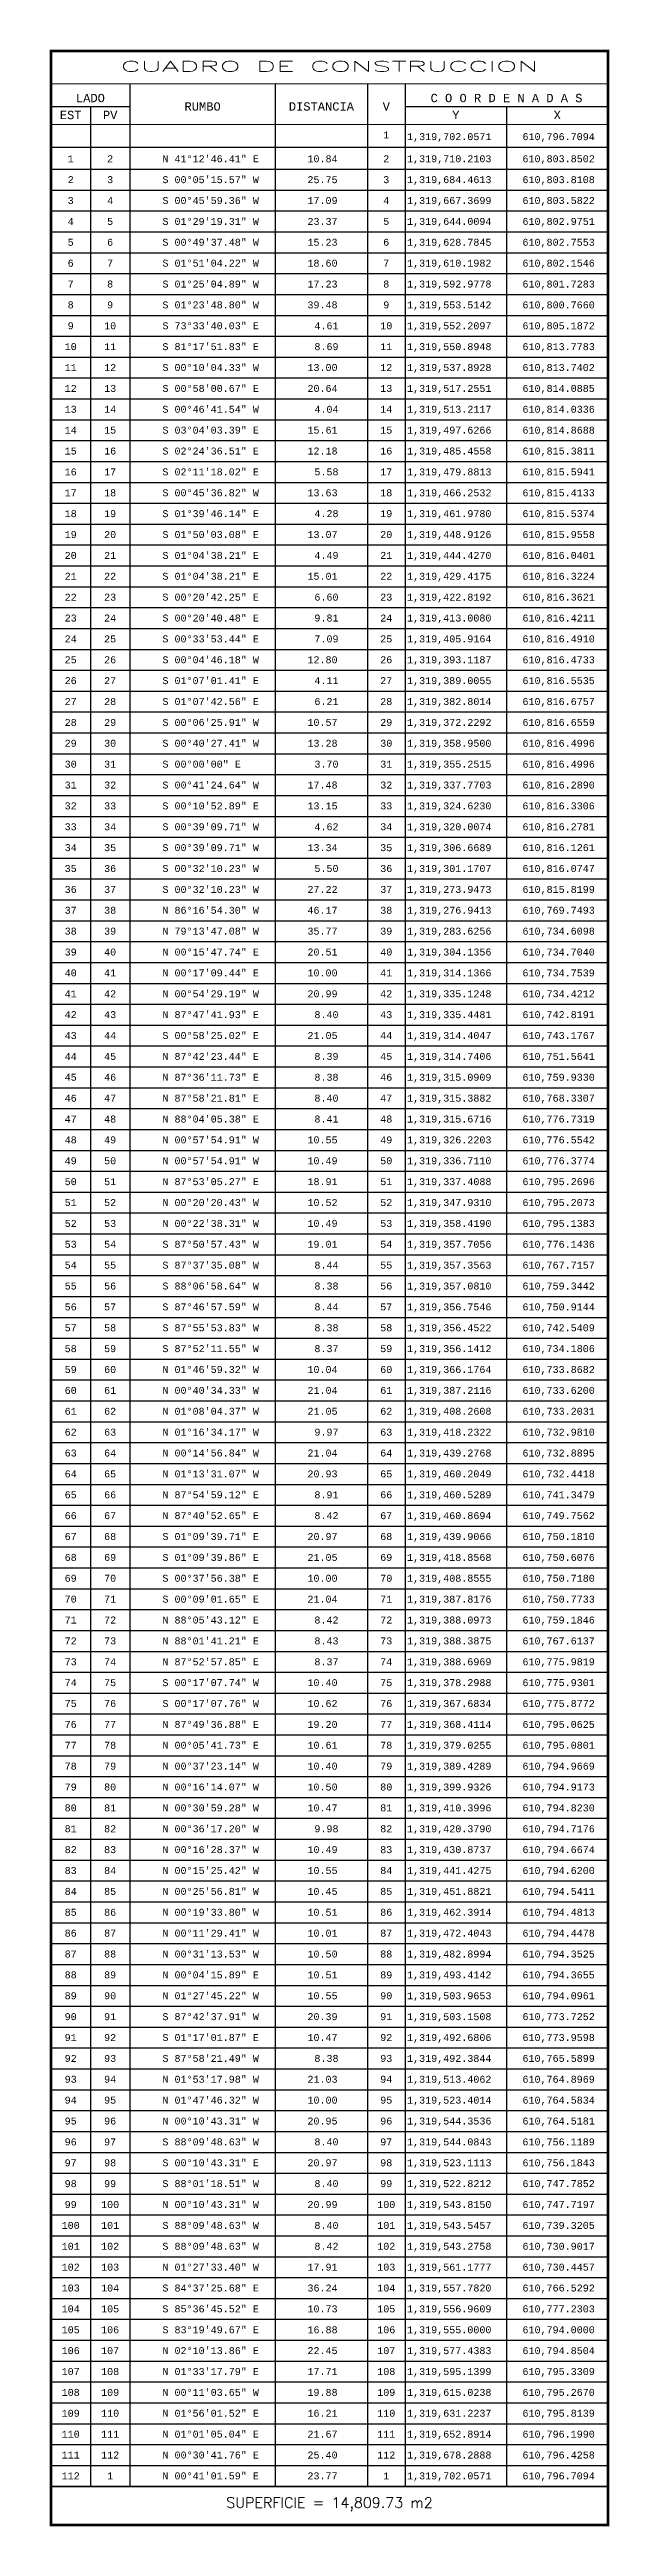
# Model space of a CAD drawing. Header units: millimetres. Extents: x 603916 to 1211550, y 1309898 to 2622648.
# Drawn here: x 605991.1 to 606025.5, y 1310572.8 to 1310725 of the extents above; entities that cross this region are included whole.
import ezdxf
from ezdxf.enums import TextEntityAlignment as Align

# ---------------------------------------------------------------- set-up
doc = ezdxf.new("R2010")
doc.units = ezdxf.units.MM
for name, color, linetype in [('CVL_CUADCON', 1, 'Continuous'), ('CVL_CUADCON_LIN', 8, 'Continuous'), ('CVL_CUADCON_TIT', 1, 'Continuous'), ('CVL_CUADCON_TX', 2, 'Continuous')]:
    doc.layers.add(name, color=color, linetype=linetype)
doc.styles.add('HUECA1', font='HUECA1.shx')
doc.styles.add('MONOTXT4', font='MONOTXT4.shx')

msp = doc.modelspace()

# ---------------------------------------------------------------- linework, layer by layer
at = {"layer": 'CVL_CUADCON', "color": 1, "linetype": 'Continuous', "const_width": 0.171, "flags": 128}
msp.add_lwpolyline([(605991.17, 1310724.94), (606025.377, 1310724.94), (606025.377, 1310572.852), (605991.17, 1310572.852)], close=True, dxfattribs=at)
at = {"layer": 'CVL_CUADCON', "color": 1, "linetype": 'Continuous', "const_width": 0.0642, "flags": 128}
for points in [[(605991.17, 1310722.909), (606025.377, 1310722.909)], [(605991.17, 1310720.421), (606025.377, 1310720.421)], [(605991.17, 1310575.233), (606025.377, 1310575.233)]]:
    msp.add_lwpolyline(points, dxfattribs=at)
at = {"layer": 'CVL_CUADCON_LIN', "color": 8, "linetype": 'Continuous', "ltscale": 0.5}
for p, q in [((605996.016, 1310722.909), (605996.016, 1310575.233)), ((606004.943, 1310722.909), (606004.943, 1310575.233)), ((606010.608, 1310722.909), (606010.608, 1310575.233)), ((606012.911, 1310722.909), (606012.911, 1310575.233)), ((605991.17, 1310721.528), (605996.016, 1310721.528)), ((605993.591, 1310721.528), (605993.591, 1310575.233)), ((606012.911, 1310721.528), (606025.377, 1310721.528)), ((606019.144, 1310721.528), (606019.144, 1310575.233)), ((605991.17, 1310719.028), (606025.377, 1310719.028)), ((605991.17, 1310717.669), (606025.377, 1310717.669)), ((605991.17, 1310716.386), (606025.377, 1310716.386)), ((605991.17, 1310715.103), (606025.377, 1310715.103)), ((605991.17, 1310713.819), (606025.377, 1310713.819)), ((605991.17, 1310712.536), (606025.377, 1310712.536)), ((605991.17, 1310711.253), (606025.377, 1310711.253)), ((605991.17, 1310709.97), (606025.377, 1310709.97)), ((605991.17, 1310708.686), (606025.377, 1310708.686)), ((605991.17, 1310707.403), (606025.377, 1310707.403)), ((605991.17, 1310706.12), (606025.377, 1310706.12)), ((605991.17, 1310704.837), (606025.377, 1310704.837)), ((605991.17, 1310703.554), (606025.377, 1310703.554)), ((605991.17, 1310702.27), (606025.377, 1310702.27)), ((605991.17, 1310700.987), (606025.377, 1310700.987)), ((605991.17, 1310699.704), (606025.377, 1310699.704)), ((605991.17, 1310698.421), (606025.377, 1310698.421)), ((605991.17, 1310697.138), (606025.377, 1310697.138)), ((605991.17, 1310695.854), (606025.377, 1310695.854)), ((605991.17, 1310694.571), (606025.377, 1310694.571)), ((605991.17, 1310693.288), (606025.377, 1310693.288)), ((605991.17, 1310692.005), (606025.377, 1310692.005)), ((605991.17, 1310690.722), (606025.377, 1310690.722)), ((605991.17, 1310689.438), (606025.377, 1310689.438)), ((605991.17, 1310688.155), (606025.377, 1310688.155)), ((605991.17, 1310686.872), (606025.377, 1310686.872)), ((605991.17, 1310685.589), (606025.377, 1310685.589)), ((605991.17, 1310684.306), (606025.377, 1310684.306)), ((605991.17, 1310683.022), (606025.377, 1310683.022)), ((605991.17, 1310681.739), (606025.377, 1310681.739)), ((605991.17, 1310680.456), (606025.377, 1310680.456)), ((605991.17, 1310679.173), (606025.377, 1310679.173)), ((605991.17, 1310677.89), (606025.377, 1310677.89)), ((605991.17, 1310676.606), (606025.377, 1310676.606)), ((605991.17, 1310675.323), (606025.377, 1310675.323)), ((605991.17, 1310674.04), (606025.377, 1310674.04)), ((605991.17, 1310672.757), (606025.377, 1310672.757)), ((605991.17, 1310671.474), (606025.377, 1310671.474)), ((605991.17, 1310670.19), (606025.377, 1310670.19)), ((605991.17, 1310668.907), (606025.377, 1310668.907)), ((605991.17, 1310667.624), (606025.377, 1310667.624)), ((605991.17, 1310666.341), (606025.377, 1310666.341)), ((605991.17, 1310665.058), (606025.377, 1310665.058)), ((605991.17, 1310663.774), (606025.377, 1310663.774)), ((605991.17, 1310662.491), (606025.377, 1310662.491)), ((605991.17, 1310661.208), (606025.377, 1310661.208)), ((605991.17, 1310659.925), (606025.377, 1310659.925)), ((605991.17, 1310658.642), (606025.377, 1310658.642)), ((605991.17, 1310657.358), (606025.377, 1310657.358)), ((605991.17, 1310656.075), (606025.377, 1310656.075)), ((605991.17, 1310654.792), (606025.377, 1310654.792)), ((605991.17, 1310653.509), (606025.377, 1310653.509)), ((605991.17, 1310652.225), (606025.377, 1310652.225)), ((605991.17, 1310650.942), (606025.377, 1310650.942)), ((605991.17, 1310649.659), (606025.377, 1310649.659)), ((605991.17, 1310648.376), (606025.377, 1310648.376)), ((605991.17, 1310647.093), (606025.377, 1310647.093)), ((605991.17, 1310645.809), (606025.377, 1310645.809)), ((605991.17, 1310644.526), (606025.377, 1310644.526)), ((605991.17, 1310643.243), (606025.377, 1310643.243)), ((605991.17, 1310641.96), (606025.377, 1310641.96)), ((605991.17, 1310640.677), (606025.377, 1310640.677)), ((605991.17, 1310639.393), (606025.377, 1310639.393)), ((605991.17, 1310638.11), (606025.377, 1310638.11)), ((605991.17, 1310636.827), (606025.377, 1310636.827)), ((605991.17, 1310635.544), (606025.377, 1310635.544)), ((605991.17, 1310634.261), (606025.377, 1310634.261)), ((605991.17, 1310632.977), (606025.377, 1310632.977)), ((605991.17, 1310631.694), (606025.377, 1310631.694)), ((605991.17, 1310630.411), (606025.377, 1310630.411)), ((605991.17, 1310629.128), (606025.377, 1310629.128)), ((605991.17, 1310627.845), (606025.377, 1310627.845)), ((605991.17, 1310626.561), (606025.377, 1310626.561)), ((605991.17, 1310625.278), (606025.377, 1310625.278)), ((605991.17, 1310623.995), (606025.377, 1310623.995)), ((605991.17, 1310622.712), (606025.377, 1310622.712)), ((605991.17, 1310621.429), (606025.377, 1310621.429)), ((605991.17, 1310620.145), (606025.377, 1310620.145)), ((605991.17, 1310618.862), (606025.377, 1310618.862)), ((605991.17, 1310617.579), (606025.377, 1310617.579)), ((605991.17, 1310616.296), (606025.377, 1310616.296)), ((605991.17, 1310615.013), (606025.377, 1310615.013)), ((605991.17, 1310613.729), (606025.377, 1310613.729)), ((605991.17, 1310612.446), (606025.377, 1310612.446)), ((605991.17, 1310611.163), (606025.377, 1310611.163)), ((605991.17, 1310609.88), (606025.377, 1310609.88)), ((605991.17, 1310608.597), (606025.377, 1310608.597)), ((605991.17, 1310607.313), (606025.377, 1310607.313)), ((605991.17, 1310606.03), (606025.377, 1310606.03)), ((605991.17, 1310604.747), (606025.377, 1310604.747)), ((605991.17, 1310603.464), (606025.377, 1310603.464)), ((605991.17, 1310602.181), (606025.377, 1310602.181)), ((605991.17, 1310600.897), (606025.377, 1310600.897)), ((605991.17, 1310599.614), (606025.377, 1310599.614)), ((605991.17, 1310598.331), (606025.377, 1310598.331)), ((605991.17, 1310597.048), (606025.377, 1310597.048)), ((605991.17, 1310595.764), (606025.377, 1310595.764)), ((605991.17, 1310594.481), (606025.377, 1310594.481)), ((605991.17, 1310593.198), (606025.377, 1310593.198)), ((605991.17, 1310591.915), (606025.377, 1310591.915)), ((605991.17, 1310590.632), (606025.377, 1310590.632)), ((605991.17, 1310589.348), (606025.377, 1310589.348)), ((605991.17, 1310588.065), (606025.377, 1310588.065)), ((605991.17, 1310586.782), (606025.377, 1310586.782)), ((605991.17, 1310585.499), (606025.377, 1310585.499)), ((605991.17, 1310584.216), (606025.377, 1310584.216)), ((605991.17, 1310582.932), (606025.377, 1310582.932)), ((605991.17, 1310581.649), (606025.377, 1310581.649)), ((605991.17, 1310580.366), (606025.377, 1310580.366)), ((605991.17, 1310579.083), (606025.377, 1310579.083)), ((605991.17, 1310577.8), (606025.377, 1310577.8)), ((605991.17, 1310576.516), (606025.377, 1310576.516)), ((605991.17, 1310575.233), (606025.377, 1310575.233))]:
    msp.add_line(p, q, dxfattribs=at)

# ---------------------------------------------------------------- texts
at = {"layer": 'CVL_CUADCON_TIT', "color": 1, "ltscale": 0.5, "style": 'HUECA1', "width": 1.758658}
msp.add_text('CUADRO DE CONSTRUCCION', height=0.6416, dxfattribs=at).set_placement((605995.447, 1310723.67), (606021.1, 1310723.67), align=Align.FIT)
at = {"layer": 'CVL_CUADCON_TIT', "color": 1, "ltscale": 0.5, "style": 'MONOTXT4'}
for s, height, p in [('LADO', 0.5133, (605993.591, 1310721.789)), ('C O O R D E N A D A S', 0.51328, (606019.144, 1310721.789)), ('EST', 0.5133, (605992.38, 1310720.747)), ('PV', 0.5133, (605994.806, 1310720.747)), ('Y', 0.513, (606016.03, 1310720.747)), ('X', 0.513, (606022.262, 1310720.747))]:
    msp.add_text(s, height=height, dxfattribs=at).set_placement(p, align=Align.CENTER)
at = {"layer": 'CVL_CUADCON_TIT', "color": 1, "ltscale": 0.5}
for s, height, style, p in [('RUMBO', 0.5133, 'MONOTXT4', (606000.482, 1310721.527)), ('DISTANCIA', 0.5133, 'MONOTXT4', (606007.775, 1310721.527)), ('V', 0.513, 'MONOTXT4', (606011.761, 1310721.527)), ('SUPERFICIE = 14,809.73 m2', 0.6416, 'HUECA1', (606008.274, 1310574.135))]:
    msp.add_text(s, height=height, dxfattribs=dict(at, style=style)).set_placement(p, align=Align.MIDDLE)
at = {"layer": 'CVL_CUADCON_TX', "color": 2, "ltscale": 0.5, "style": 'MONOTXT4'}
for s, height, p in [('1', 0.428, (606011.759, 1310719.563)), ('1', 0.428, (605992.38, 1310718.097)), ('2', 0.428, (605994.803, 1310718.097)), ('2', 0.428, (606011.759, 1310718.097)), ('2', 0.428, (605992.38, 1310716.813)), ('3', 0.428, (605994.803, 1310716.813)), ('3', 0.428, (606011.759, 1310716.813)), ('3', 0.428, (605992.38, 1310715.53)), ('4', 0.428, (605994.803, 1310715.53)), ('4', 0.428, (606011.759, 1310715.53)), ('4', 0.428, (605992.38, 1310714.247)), ('5', 0.428, (605994.803, 1310714.247)), ('5', 0.428, (606011.759, 1310714.247)), ('5', 0.428, (605992.38, 1310712.964)), ('6', 0.428, (605994.803, 1310712.964)), ('6', 0.428, (606011.759, 1310712.964)), ('6', 0.428, (605992.38, 1310711.681)), ('7', 0.428, (605992.38, 1310710.397)), ('8', 0.428, (605994.803, 1310710.397)), ('7', 0.428, (605994.803, 1310711.681)), ('8', 0.428, (606011.759, 1310710.397)), ('7', 0.428, (606011.759, 1310711.681)), ('8', 0.428, (605992.38, 1310709.114)), ('9', 0.428, (605994.803, 1310709.114)), ('9', 0.428, (606011.759, 1310709.114)), ('9', 0.428, (605992.38, 1310707.831)), ('10', 0.4277, (605994.803, 1310707.831)), ('10', 0.4277, (606011.759, 1310707.831)), ('10', 0.4277, (605992.38, 1310706.548)), ('11', 0.4277, (605994.803, 1310706.548)), ('11', 0.4277, (606011.759, 1310706.548)), ('11', 0.4277, (605992.38, 1310705.265)), ('12', 0.4277, (605994.803, 1310705.265)), ('12', 0.4277, (606011.759, 1310705.265)), ('12', 0.4277, (605992.38, 1310703.981)), ('13', 0.4277, (605992.38, 1310702.698)), ('13', 0.4277, (605994.803, 1310703.981)), ('14', 0.4277, (605994.803, 1310702.698)), ('13', 0.4277, (606011.759, 1310703.981)), ('14', 0.4277, (606011.759, 1310702.698)), ('14', 0.4277, (605992.38, 1310701.415)), ('15', 0.4277, (605994.803, 1310701.415)), ('15', 0.4277, (606011.759, 1310701.415)), ('15', 0.4277, (605992.38, 1310700.132)), ('16', 0.4277, (605994.803, 1310700.132)), ('16', 0.4277, (606011.759, 1310700.132)), ('16', 0.4277, (605992.38, 1310698.849)), ('17', 0.4277, (605994.803, 1310698.849)), ('17', 0.4277, (606011.759, 1310698.849)), ('17', 0.4277, (605992.38, 1310697.565)), ('18', 0.4277, (605994.803, 1310697.565)), ('18', 0.4277, (606011.759, 1310697.565)), ('18', 0.4277, (605992.38, 1310696.282)), ('19', 0.4277, (605992.38, 1310694.999)), ('20', 0.4277, (605994.803, 1310694.999)), ('19', 0.4277, (605994.803, 1310696.282)), ('20', 0.4277, (606011.759, 1310694.999)), ('19', 0.4277, (606011.759, 1310696.282)), ('20', 0.4277, (605992.38, 1310693.716)), ('21', 0.4277, (605994.803, 1310693.716)), ('21', 0.4277, (606011.759, 1310693.716)), ('21', 0.4277, (605992.38, 1310692.433)), ('22', 0.4277, (605994.803, 1310692.433)), ('22', 0.4277, (606011.759, 1310692.433)), ('22', 0.4277, (605992.38, 1310691.149)), ('23', 0.4277, (605994.803, 1310691.149)), ('23', 0.4277, (606011.759, 1310691.149)), ('23', 0.4277, (605992.38, 1310689.866)), ('24', 0.4277, (605994.803, 1310689.866)), ('24', 0.4277, (606011.759, 1310689.866)), ('24', 0.4277, (605992.38, 1310688.583)), ('25', 0.4277, (605994.803, 1310688.583)), ('25', 0.4277, (606011.759, 1310688.583)), ('25', 0.4277, (605992.38, 1310687.3)), ('26', 0.4277, (605992.38, 1310686.017)), ('26', 0.4277, (605994.803, 1310687.3)), ('27', 0.4277, (605994.803, 1310686.017)), ('26', 0.4277, (606011.759, 1310687.3)), ('27', 0.4277, (606011.759, 1310686.017)), ('27', 0.4277, (605992.38, 1310684.733)), ('28', 0.4277, (605994.803, 1310684.733)), ('28', 0.4277, (606011.759, 1310684.733)), ('28', 0.4277, (605992.38, 1310683.45)), ('29', 0.4277, (605994.803, 1310683.45)), ('29', 0.4277, (606011.759, 1310683.45)), ('29', 0.4277, (605992.38, 1310682.167)), ('30', 0.4277, (605994.803, 1310682.167)), ('30', 0.4277, (606011.759, 1310682.167)), ('30', 0.4277, (605992.38, 1310680.884)), ('31', 0.4277, (605994.803, 1310680.884)), ('31', 0.4277, (606011.759, 1310680.884)), ('31', 0.4277, (605992.38, 1310679.601)), ('32', 0.4277, (605992.38, 1310678.317)), ('32', 0.4277, (605994.803, 1310679.601)), ('33', 0.4277, (605994.803, 1310678.317)), ('32', 0.4277, (606011.759, 1310679.601)), ('33', 0.4277, (606011.759, 1310678.317)), ('33', 0.4277, (605992.38, 1310677.034)), ('34', 0.4277, (605994.803, 1310677.034)), ('34', 0.4277, (606011.759, 1310677.034)), ('34', 0.4277, (605992.38, 1310675.751)), ('35', 0.4277, (605994.803, 1310675.751)), ('35', 0.4277, (606011.759, 1310675.751)), ('35', 0.4277, (605992.38, 1310674.468)), ('36', 0.4277, (605994.803, 1310674.468)), ('36', 0.4277, (606011.759, 1310674.468)), ('36', 0.4277, (605992.38, 1310673.184)), ('37', 0.4277, (605994.803, 1310673.184)), ('37', 0.4277, (606011.759, 1310673.184)), ('37', 0.4277, (605992.38, 1310671.901)), ('38', 0.4277, (605992.38, 1310670.618)), ('38', 0.4277, (605994.803, 1310671.901)), ('39', 0.4277, (605994.803, 1310670.618)), ('38', 0.4277, (606011.759, 1310671.901)), ('39', 0.4277, (606011.759, 1310670.618)), ('39', 0.4277, (605992.38, 1310669.335)), ('40', 0.4277, (605994.803, 1310669.335)), ('40', 0.4277, (606011.759, 1310669.335)), ('40', 0.4277, (605992.38, 1310668.052)), ('41', 0.4277, (605994.803, 1310668.052)), ('41', 0.4277, (606011.759, 1310668.052)), ('41', 0.4277, (605992.38, 1310666.768)), ('42', 0.4277, (605994.803, 1310666.768)), ('42', 0.4277, (606011.759, 1310666.768)), ('42', 0.4277, (605992.38, 1310665.485)), ('43', 0.4277, (605994.803, 1310665.485)), ('43', 0.4277, (606011.759, 1310665.485)), ('43', 0.4277, (605992.38, 1310664.202)), ('44', 0.4277, (605994.803, 1310664.202)), ('44', 0.4277, (606011.759, 1310664.202)), ('44', 0.4277, (605992.38, 1310662.919)), ('45', 0.4277, (605992.38, 1310661.636)), ('45', 0.4277, (605994.803, 1310662.919)), ('46', 0.4277, (605994.803, 1310661.636)), ('45', 0.4277, (606011.759, 1310662.919)), ('46', 0.4277, (606011.759, 1310661.636)), ('46', 0.4277, (605992.38, 1310660.352)), ('47', 0.4277, (605994.803, 1310660.352)), ('47', 0.4277, (606011.759, 1310660.352)), ('47', 0.4277, (605992.38, 1310659.069)), ('48', 0.4277, (605994.803, 1310659.069)), ('48', 0.4277, (606011.759, 1310659.069)), ('48', 0.4277, (605992.38, 1310657.786)), ('49', 0.4277, (605994.803, 1310657.786)), ('49', 0.4277, (606011.759, 1310657.786)), ('49', 0.4277, (605992.38, 1310656.503)), ('50', 0.4277, (605994.803, 1310656.503)), ('50', 0.4277, (606011.759, 1310656.503)), ('50', 0.4277, (605992.38, 1310655.22)), ('51', 0.4277, (605992.38, 1310653.936)), ('51', 0.4277, (605994.803, 1310655.22)), ('52', 0.4277, (605994.803, 1310653.936)), ('51', 0.4277, (606011.759, 1310655.22)), ('52', 0.4277, (606011.759, 1310653.936)), ('52', 0.4277, (605992.38, 1310652.653)), ('53', 0.4277, (605994.803, 1310652.653)), ('53', 0.4277, (606011.759, 1310652.653)), ('53', 0.4277, (605992.38, 1310651.37)), ('54', 0.4277, (605994.803, 1310651.37)), ('54', 0.4277, (606011.759, 1310651.37)), ('54', 0.4277, (605992.38, 1310650.087)), ('55', 0.4277, (605994.803, 1310650.087)), ('55', 0.4277, (606011.759, 1310650.087)), ('55', 0.4277, (605992.38, 1310648.804)), ('56', 0.4277, (605994.803, 1310648.804)), ('56', 0.4277, (606011.759, 1310648.804)), ('56', 0.4277, (605992.38, 1310647.52)), ('57', 0.4277, (605994.803, 1310647.52)), ('58', 0.4277, (605994.803, 1310646.237)), ('57', 0.4277, (606011.759, 1310647.52)), ('58', 0.4277, (606011.759, 1310646.237)), ('57', 0.4277, (605992.38, 1310646.237)), ('58', 0.4277, (605992.38, 1310644.954)), ('59', 0.4277, (605994.803, 1310644.954)), ('59', 0.4277, (606011.759, 1310644.954)), ('59', 0.4277, (605992.38, 1310643.671)), ('60', 0.4277, (605994.803, 1310643.671)), ('60', 0.4277, (606011.759, 1310643.671)), ('60', 0.4277, (605992.38, 1310642.388)), ('61', 0.4277, (605994.803, 1310642.388)), ('61', 0.4277, (606011.759, 1310642.388)), ('61', 0.4277, (605992.38, 1310641.104)), ('62', 0.4277, (605994.803, 1310641.104)), ('62', 0.4277, (606011.759, 1310641.104)), ('62', 0.4277, (605992.38, 1310639.821)), ('63', 0.4277, (605994.803, 1310639.821)), ('63', 0.4277, (606011.759, 1310639.821)), ('63', 0.4277, (605992.38, 1310638.538)), ('64', 0.4277, (605992.38, 1310637.255)), ('64', 0.4277, (605994.803, 1310638.538)), ('65', 0.4277, (605994.803, 1310637.255)), ('64', 0.4277, (606011.759, 1310638.538)), ('65', 0.4277, (606011.759, 1310637.255)), ('65', 0.4277, (605992.38, 1310635.972)), ('66', 0.4277, (605994.803, 1310635.972)), ('66', 0.4277, (606011.759, 1310635.972)), ('66', 0.4277, (605992.38, 1310634.688)), ('67', 0.4277, (605994.803, 1310634.688)), ('67', 0.4277, (606011.759, 1310634.688)), ('67', 0.4277, (605992.38, 1310633.405)), ('68', 0.4277, (605994.803, 1310633.405)), ('68', 0.4277, (606011.759, 1310633.405)), ('68', 0.4277, (605992.38, 1310632.122)), ('69', 0.4277, (605994.803, 1310632.122)), ('69', 0.4277, (606011.759, 1310632.122)), ('69', 0.4277, (605992.38, 1310630.839)), ('70', 0.4277, (605992.38, 1310629.556)), ('70', 0.4277, (605994.803, 1310630.839)), ('71', 0.4277, (605994.803, 1310629.556)), ('70', 0.4277, (606011.759, 1310630.839)), ('71', 0.4277, (606011.759, 1310629.556)), ('71', 0.4277, (605992.38, 1310628.272)), ('72', 0.4277, (605994.803, 1310628.272)), ('72', 0.4277, (606011.759, 1310628.272)), ('72', 0.4277, (605992.38, 1310626.989)), ('73', 0.4277, (605994.803, 1310626.989)), ('73', 0.4277, (606011.759, 1310626.989)), ('73', 0.4277, (605992.38, 1310625.706)), ('74', 0.4277, (605994.803, 1310625.706)), ('74', 0.4277, (606011.759, 1310625.706)), ('74', 0.4277, (605992.38, 1310624.423)), ('75', 0.4277, (605994.803, 1310624.423)), ('75', 0.4277, (606011.759, 1310624.423)), ('75', 0.4277, (605992.38, 1310623.14)), ('76', 0.4277, (605994.803, 1310623.14)), ('76', 0.4277, (606011.759, 1310623.14)), ('76', 0.4277, (605992.38, 1310621.856)), ('77', 0.4277, (605992.38, 1310620.573)), ('77', 0.4277, (605994.803, 1310621.856)), ('78', 0.4277, (605994.803, 1310620.573)), ('77', 0.4277, (606011.759, 1310621.856)), ('78', 0.4277, (606011.759, 1310620.573)), ('78', 0.4277, (605992.38, 1310619.29)), ('79', 0.4277, (605994.803, 1310619.29)), ('79', 0.4277, (606011.759, 1310619.29)), ('79', 0.4277, (605992.38, 1310618.007)), ('80', 0.4277, (605994.803, 1310618.007)), ('80', 0.4277, (606011.759, 1310618.007)), ('80', 0.4277, (605992.38, 1310616.723)), ('81', 0.4277, (605994.803, 1310616.723)), ('81', 0.4277, (606011.759, 1310616.723)), ('81', 0.4277, (605992.38, 1310615.44)), ('82', 0.4277, (605994.803, 1310615.44)), ('82', 0.4277, (606011.759, 1310615.44)), ('82', 0.4277, (605992.38, 1310614.157)), ('83', 0.4277, (605992.38, 1310612.874)), ('83', 0.4277, (605994.803, 1310614.157)), ('84', 0.4277, (605994.803, 1310612.874)), ('83', 0.4277, (606011.759, 1310614.157)), ('84', 0.4277, (606011.759, 1310612.874)), ('84', 0.4277, (605992.38, 1310611.591)), ('85', 0.4277, (605994.803, 1310611.591)), ('85', 0.4277, (606011.759, 1310611.591)), ('85', 0.4277, (605992.38, 1310610.307)), ('86', 0.4277, (605994.803, 1310610.307)), ('86', 0.4277, (606011.759, 1310610.307)), ('86', 0.4277, (605992.38, 1310609.024)), ('87', 0.4277, (605994.803, 1310609.024)), ('87', 0.4277, (606011.759, 1310609.024)), ('87', 0.4277, (605992.38, 1310607.741)), ('88', 0.4277, (605994.803, 1310607.741)), ('88', 0.4277, (606011.759, 1310607.741)), ('88', 0.4277, (605992.38, 1310606.458)), ('89', 0.4277, (605992.38, 1310605.175)), ('89', 0.4277, (605994.803, 1310606.458)), ('90', 0.4277, (605994.803, 1310605.175)), ('89', 0.4277, (606011.759, 1310606.458)), ('90', 0.4277, (606011.759, 1310605.175)), ('90', 0.4277, (605992.38, 1310603.891)), ('91', 0.4277, (605994.803, 1310603.891)), ('91', 0.4277, (606011.759, 1310603.891)), ('91', 0.4277, (605992.38, 1310602.608)), ('92', 0.4277, (605994.803, 1310602.608)), ('92', 0.4277, (606011.759, 1310602.608)), ('92', 0.4277, (605992.38, 1310601.325)), ('93', 0.4277, (605994.803, 1310601.325)), ('93', 0.4277, (606011.759, 1310601.325)), ('93', 0.4277, (605992.38, 1310600.042)), ('94', 0.4277, (605994.803, 1310600.042)), ('94', 0.4277, (606011.759, 1310600.042)), ('94', 0.4277, (605992.38, 1310598.759)), ('95', 0.4277, (605994.803, 1310598.759)), ('95', 0.4277, (606011.759, 1310598.759)), ('95', 0.4277, (605992.38, 1310597.475)), ('96', 0.4277, (605992.38, 1310596.192)), ('96', 0.4277, (605994.803, 1310597.475)), ('97', 0.4277, (605994.803, 1310596.192)), ('96', 0.4277, (606011.759, 1310597.475)), ('97', 0.4277, (606011.759, 1310596.192)), ('97', 0.4277, (605992.38, 1310594.909)), ('98', 0.4277, (605994.803, 1310594.909)), ('98', 0.4277, (606011.759, 1310594.909)), ('98', 0.4277, (605992.38, 1310593.626)), ('99', 0.4277, (605994.803, 1310593.626)), ('99', 0.4277, (606011.759, 1310593.626)), ('99', 0.4277, (605992.38, 1310592.343)), ('100', 0.4277, (605994.803, 1310592.343)), ('100', 0.4277, (606011.759, 1310592.343)), ('100', 0.4277, (605992.38, 1310591.059)), ('101', 0.4277, (605994.803, 1310591.059)), ('101', 0.4277, (606011.759, 1310591.059)), ('101', 0.4277, (605992.38, 1310589.776)), ('102', 0.4277, (605992.38, 1310588.493)), ('102', 0.4277, (605994.803, 1310589.776)), ('103', 0.4277, (605994.803, 1310588.493)), ('102', 0.4277, (606011.759, 1310589.776)), ('103', 0.4277, (606011.759, 1310588.493)), ('103', 0.4277, (605992.38, 1310587.21)), ('104', 0.4277, (605994.803, 1310587.21)), ('104', 0.4277, (606011.759, 1310587.21)), ('104', 0.4277, (605992.38, 1310585.927)), ('105', 0.4277, (605994.803, 1310585.927)), ('105', 0.4277, (606011.759, 1310585.927)), ('105', 0.4277, (605992.38, 1310584.643)), ('106', 0.4277, (605994.803, 1310584.643)), ('106', 0.4277, (606011.759, 1310584.643)), ('106', 0.4277, (605992.38, 1310583.36)), ('107', 0.4277, (605994.803, 1310583.36)), ('107', 0.4277, (606011.759, 1310583.36)), ('107', 0.4277, (605992.38, 1310582.077)), ('108', 0.4277, (605992.38, 1310580.794)), ('108', 0.4277, (605994.803, 1310582.077)), ('109', 0.4277, (605994.803, 1310580.794)), ('108', 0.4277, (606011.759, 1310582.077)), ('109', 0.4277, (606011.759, 1310580.794)), ('109', 0.4277, (605992.38, 1310579.511)), ('110', 0.4277, (605994.803, 1310579.511)), ('110', 0.4277, (606011.759, 1310579.511)), ('110', 0.4277, (605992.38, 1310578.227)), ('111', 0.4277, (605994.803, 1310578.227)), ('111', 0.4277, (606011.759, 1310578.227)), ('111', 0.4277, (605992.38, 1310576.944)), ('112', 0.4277, (605994.803, 1310576.944)), ('112', 0.4277, (606011.759, 1310576.944)), ('112', 0.4277, (605992.38, 1310575.661)), ('1', 0.428, (605994.803, 1310575.661)), ('1', 0.428, (606011.759, 1310575.661))]:
    msp.add_text(s, height=height, dxfattribs=at).set_placement(p, align=Align.CENTER)
for s, height, p in [('1,319,702.0571', 0.42773, (606013.036, 1310719.456)), ('610,796.7094', 0.42773, (606020.123, 1310719.456)), ('N 41%%d12\'46.41" E', 0.42773, (605998.014, 1310718.097)), ('10.84', 0.4277, (606006.919, 1310718.097)), ('1,319,710.2103', 0.42773, (606013.036, 1310718.097)), ('610,803.8502', 0.42773, (606020.123, 1310718.097)), ('S 00%%d05\'15.57" W', 0.42773, (605998.014, 1310716.813)), ('25.75', 0.4277, (606006.919, 1310716.813)), ('1,319,684.4613', 0.42773, (606013.036, 1310716.813)), ('610,803.8108', 0.42773, (606020.123, 1310716.813)), ('S 00%%d45\'59.36" W', 0.42773, (605998.014, 1310715.53)), ('17.09', 0.4277, (606006.919, 1310715.53)), ('1,319,667.3699', 0.42773, (606013.036, 1310715.53)), ('610,803.5822', 0.42773, (606020.123, 1310715.53)), ('S 01%%d29\'19.31" W', 0.42773, (605998.014, 1310714.247)), ('23.37', 0.4277, (606006.919, 1310714.247)), ('1,319,644.0094', 0.42773, (606013.036, 1310714.247)), ('610,802.9751', 0.42773, (606020.123, 1310714.247)), ('S 00%%d49\'37.48" W', 0.42773, (605998.014, 1310712.964)), ('S 01%%d51\'04.22" W', 0.42773, (605998.014, 1310711.681)), ('15.23', 0.4277, (606006.919, 1310712.964)), ('1,319,628.7845', 0.42773, (606013.036, 1310712.964)), ('610,802.7553', 0.42773, (606020.123, 1310712.964)), ('S 01%%d25\'04.89" W', 0.42773, (605998.014, 1310710.397)), ('18.60', 0.4277, (606006.919, 1310711.681)), ('17.23', 0.4277, (606006.919, 1310710.397)), ('1,319,610.1982', 0.42773, (606013.036, 1310711.681)), ('1,319,592.9778', 0.42773, (606013.036, 1310710.397)), ('610,802.1546', 0.42773, (606020.123, 1310711.681)), ('610,801.7283', 0.42773, (606020.123, 1310710.397)), ('S 01%%d23\'48.80" W', 0.42773, (605998.014, 1310709.114)), ('39.48', 0.4277, (606006.919, 1310709.114)), ('1,319,553.5142', 0.42773, (606013.036, 1310709.114)), ('610,800.7660', 0.42773, (606020.123, 1310709.114)), ('S 73%%d33\'40.03" E', 0.42773, (605998.014, 1310707.831)), ('4.61', 0.4277, (606007.347, 1310707.831)), ('1,319,552.2097', 0.42773, (606013.036, 1310707.831)), ('610,805.1872', 0.42773, (606020.123, 1310707.831)), ('S 81%%d17\'51.83" E', 0.42773, (605998.014, 1310706.548)), ('8.69', 0.4277, (606007.347, 1310706.548)), ('1,319,550.8948', 0.42773, (606013.036, 1310706.548)), ('610,813.7783', 0.42773, (606020.123, 1310706.548)), ('S 00%%d10\'04.33" W', 0.42773, (605998.014, 1310705.265)), ('13.00', 0.4277, (606006.919, 1310705.265)), ('1,319,537.8928', 0.42773, (606013.036, 1310705.265)), ('610,813.7402', 0.42773, (606020.123, 1310705.265)), ('S 00%%d58\'00.67" E', 0.42773, (605998.014, 1310703.981)), ('S 00%%d46\'41.54" W', 0.42773, (605998.014, 1310702.698)), ('20.64', 0.4277, (606006.919, 1310703.981)), ('4.04', 0.4277, (606007.347, 1310702.698)), ('1,319,517.2551', 0.42773, (606013.036, 1310703.981)), ('1,319,513.2117', 0.42773, (606013.036, 1310702.698)), ('610,814.0885', 0.42773, (606020.123, 1310703.981)), ('610,814.0336', 0.42773, (606020.123, 1310702.698)), ('S 03%%d04\'03.39" E', 0.42773, (605998.014, 1310701.415)), ('15.61', 0.4277, (606006.919, 1310701.415)), ('1,319,497.6266', 0.42773, (606013.036, 1310701.415)), ('610,814.8688', 0.42773, (606020.123, 1310701.415)), ('S 02%%d24\'36.51" E', 0.42773, (605998.014, 1310700.132)), ('12.18', 0.4277, (606006.919, 1310700.132)), ('1,319,485.4558', 0.42773, (606013.036, 1310700.132)), ('610,815.3811', 0.42773, (606020.123, 1310700.132)), ('S 02%%d11\'18.02" E', 0.42773, (605998.014, 1310698.849)), ('5.58', 0.4277, (606007.347, 1310698.849)), ('1,319,479.8813', 0.42773, (606013.036, 1310698.849)), ('610,815.5941', 0.42773, (606020.123, 1310698.849)), ('S 00%%d45\'36.82" W', 0.42773, (605998.014, 1310697.565)), ('13.63', 0.4277, (606006.919, 1310697.565)), ('1,319,466.2532', 0.42773, (606013.036, 1310697.565)), ('610,815.4133', 0.42773, (606020.123, 1310697.565)), ('S 01%%d39\'46.14" E', 0.42773, (605998.014, 1310696.282)), ('S 01%%d50\'03.08" E', 0.42773, (605998.014, 1310694.999)), ('13.07', 0.4277, (606006.919, 1310694.999)), ('4.28', 0.4277, (606007.347, 1310696.282)), ('1,319,461.9780', 0.42773, (606013.036, 1310696.282)), ('1,319,448.9126', 0.42773, (606013.036, 1310694.999)), ('610,815.5374', 0.42773, (606020.123, 1310696.282)), ('610,815.9558', 0.42773, (606020.123, 1310694.999)), ('S 01%%d04\'38.21" E', 0.42773, (605998.014, 1310693.716)), ('4.49', 0.4277, (606007.347, 1310693.716)), ('1,319,444.4270', 0.42773, (606013.036, 1310693.716)), ('610,816.0401', 0.42773, (606020.123, 1310693.716)), ('S 01%%d04\'38.21" E', 0.42773, (605998.014, 1310692.433)), ('15.01', 0.4277, (606006.919, 1310692.433)), ('1,319,429.4175', 0.42773, (606013.036, 1310692.433)), ('610,816.3224', 0.42773, (606020.123, 1310692.433)), ('S 00%%d20\'42.25" E', 0.42773, (605998.014, 1310691.149)), ('6.60', 0.4277, (606007.347, 1310691.149)), ('1,319,422.8192', 0.42773, (606013.036, 1310691.149)), ('610,816.3621', 0.42773, (606020.123, 1310691.149)), ('S 00%%d20\'40.48" E', 0.42773, (605998.014, 1310689.866)), ('9.81', 0.4277, (606007.347, 1310689.866)), ('1,319,413.0080', 0.42773, (606013.036, 1310689.866)), ('610,816.4211', 0.42773, (606020.123, 1310689.866)), ('S 00%%d33\'53.44" E', 0.42773, (605998.014, 1310688.583)), ('7.09', 0.4277, (606007.347, 1310688.583)), ('1,319,405.9164', 0.42773, (606013.036, 1310688.583)), ('610,816.4910', 0.42773, (606020.123, 1310688.583)), ('S 00%%d04\'46.18" W', 0.42773, (605998.014, 1310687.3)), ('S 01%%d07\'01.41" E', 0.42773, (605998.014, 1310686.017)), ('12.80', 0.4277, (606006.919, 1310687.3)), ('4.11', 0.4277, (606007.347, 1310686.017)), ('1,319,393.1187', 0.42773, (606013.036, 1310687.3)), ('1,319,389.0055', 0.42773, (606013.036, 1310686.017)), ('610,816.4733', 0.42773, (606020.123, 1310687.3)), ('610,816.5535', 0.42773, (606020.123, 1310686.017)), ('S 01%%d07\'42.56" E', 0.42773, (605998.014, 1310684.733)), ('6.21', 0.4277, (606007.347, 1310684.733)), ('1,319,382.8014', 0.42773, (606013.036, 1310684.733)), ('610,816.6757', 0.42773, (606020.123, 1310684.733)), ('S 00%%d06\'25.91" W', 0.42773, (605998.014, 1310683.45)), ('10.57', 0.4277, (606006.919, 1310683.45)), ('1,319,372.2292', 0.42773, (606013.036, 1310683.45)), ('610,816.6559', 0.42773, (606020.123, 1310683.45)), ('S 00%%d40\'27.41" W', 0.42773, (605998.014, 1310682.167)), ('13.28', 0.4277, (606006.919, 1310682.167)), ('1,319,358.9500', 0.42773, (606013.036, 1310682.167)), ('610,816.4996', 0.42773, (606020.123, 1310682.167)), ('S 00%%d00\'00" E', 0.42773, (605998.014, 1310680.884)), ('3.70', 0.4277, (606007.347, 1310680.884)), ('1,319,355.2515', 0.42773, (606013.036, 1310680.884)), ('610,816.4996', 0.42773, (606020.123, 1310680.884)), ('S 00%%d41\'24.64" W', 0.42773, (605998.014, 1310679.601)), ('S 00%%d10\'52.89" E', 0.42773, (605998.014, 1310678.317)), ('17.48', 0.4277, (606006.919, 1310679.601)), ('13.15', 0.4277, (606006.919, 1310678.317)), ('1,319,337.7703', 0.42773, (606013.036, 1310679.601)), ('1,319,324.6230', 0.42773, (606013.036, 1310678.317)), ('610,816.2890', 0.42773, (606020.123, 1310679.601)), ('610,816.3306', 0.42773, (606020.123, 1310678.317)), ('S 00%%d39\'09.71" W', 0.42773, (605998.014, 1310677.034)), ('4.62', 0.4277, (606007.347, 1310677.034)), ('1,319,320.0074', 0.42773, (606013.036, 1310677.034)), ('610,816.2781', 0.42773, (606020.123, 1310677.034)), ('S 00%%d39\'09.71" W', 0.42773, (605998.014, 1310675.751)), ('13.34', 0.4277, (606006.919, 1310675.751)), ('1,319,306.6689', 0.42773, (606013.036, 1310675.751)), ('610,816.1261', 0.42773, (606020.123, 1310675.751)), ('S 00%%d32\'10.23" W', 0.42773, (605998.014, 1310674.468)), ('5.50', 0.4277, (606007.347, 1310674.468)), ('1,319,301.1707', 0.42773, (606013.036, 1310674.468)), ('610,816.0747', 0.42773, (606020.123, 1310674.468)), ('S 00%%d32\'10.23" W', 0.42773, (605998.014, 1310673.184)), ('27.22', 0.4277, (606006.919, 1310673.184)), ('1,319,273.9473', 0.42773, (606013.036, 1310673.184)), ('610,815.8199', 0.42773, (606020.123, 1310673.184)), ('N 86%%d16\'54.30" W', 0.42773, (605998.014, 1310671.901)), ('N 79%%d13\'47.08" W', 0.42773, (605998.014, 1310670.618)), ('46.17', 0.4277, (606006.919, 1310671.901)), ('35.77', 0.4277, (606006.919, 1310670.618)), ('1,319,276.9413', 0.42773, (606013.036, 1310671.901)), ('1,319,283.6256', 0.42773, (606013.036, 1310670.618)), ('610,769.7493', 0.42773, (606020.123, 1310671.901)), ('610,734.6098', 0.42773, (606020.123, 1310670.618)), ('N 00%%d15\'47.74" E', 0.42773, (605998.014, 1310669.335)), ('20.51', 0.4277, (606006.919, 1310669.335)), ('1,319,304.1356', 0.42773, (606013.036, 1310669.335)), ('610,734.7040', 0.42773, (606020.123, 1310669.335)), ('N 00%%d17\'09.44" E', 0.42773, (605998.014, 1310668.052)), ('10.00', 0.4277, (606006.919, 1310668.052)), ('1,319,314.1366', 0.42773, (606013.036, 1310668.052)), ('610,734.7539', 0.42773, (606020.123, 1310668.052)), ('N 00%%d54\'29.19" W', 0.42773, (605998.014, 1310666.768)), ('20.99', 0.4277, (606006.919, 1310666.768)), ('1,319,335.1248', 0.42773, (606013.036, 1310666.768)), ('610,734.4212', 0.42773, (606020.123, 1310666.768)), ('N 87%%d47\'41.93" E', 0.42773, (605998.014, 1310665.485)), ('8.40', 0.4277, (606007.347, 1310665.485)), ('1,319,335.4481', 0.42773, (606013.036, 1310665.485)), ('610,742.8191', 0.42773, (606020.123, 1310665.485)), ('S 00%%d58\'25.02" E', 0.42773, (605998.014, 1310664.202)), ('21.05', 0.4277, (606006.919, 1310664.202)), ('1,319,314.4047', 0.42773, (606013.036, 1310664.202)), ('610,743.1767', 0.42773, (606020.123, 1310664.202)), ('N 87%%d42\'23.44" E', 0.42773, (605998.014, 1310662.919)), ('N 87%%d36\'11.73" E', 0.42773, (605998.014, 1310661.636)), ('8.39', 0.4277, (606007.347, 1310662.919)), ('8.38', 0.4277, (606007.347, 1310661.636)), ('1,319,314.7406', 0.42773, (606013.036, 1310662.919)), ('1,319,315.0909', 0.42773, (606013.036, 1310661.636)), ('610,751.5641', 0.42773, (606020.123, 1310662.919)), ('610,759.9330', 0.42773, (606020.123, 1310661.636)), ('N 87%%d58\'21.81" E', 0.42773, (605998.014, 1310660.352)), ('8.40', 0.4277, (606007.347, 1310660.352)), ('1,319,315.3882', 0.42773, (606013.036, 1310660.352)), ('610,768.3307', 0.42773, (606020.123, 1310660.352)), ('N 88%%d04\'05.38" E', 0.42773, (605998.014, 1310659.069)), ('8.41', 0.4277, (606007.347, 1310659.069)), ('1,319,315.6716', 0.42773, (606013.036, 1310659.069)), ('610,776.7319', 0.42773, (606020.123, 1310659.069)), ('N 00%%d57\'54.91" W', 0.42773, (605998.014, 1310657.786)), ('10.55', 0.4277, (606006.919, 1310657.786)), ('1,319,326.2203', 0.42773, (606013.036, 1310657.786)), ('610,776.5542', 0.42773, (606020.123, 1310657.786)), ('N 00%%d57\'54.91" W', 0.42773, (605998.014, 1310656.503)), ('10.49', 0.4277, (606006.919, 1310656.503)), ('1,319,336.7110', 0.42773, (606013.036, 1310656.503)), ('610,776.3774', 0.42773, (606020.123, 1310656.503)), ('N 87%%d53\'05.27" E', 0.42773, (605998.014, 1310655.22)), ('N 00%%d20\'20.43" W', 0.42773, (605998.014, 1310653.936)), ('18.91', 0.4277, (606006.919, 1310655.22)), ('10.52', 0.4277, (606006.919, 1310653.936)), ('1,319,337.4088', 0.42773, (606013.036, 1310655.22)), ('1,319,347.9310', 0.42773, (606013.036, 1310653.936)), ('610,795.2696', 0.42773, (606020.123, 1310655.22)), ('610,795.2073', 0.42773, (606020.123, 1310653.936)), ('N 00%%d22\'38.31" W', 0.42773, (605998.014, 1310652.653)), ('10.49', 0.4277, (606006.919, 1310652.653)), ('1,319,358.4190', 0.42773, (606013.036, 1310652.653)), ('610,795.1383', 0.42773, (606020.123, 1310652.653)), ('S 87%%d50\'57.43" W', 0.42773, (605998.014, 1310651.37)), ('19.01', 0.4277, (606006.919, 1310651.37)), ('1,319,357.7056', 0.42773, (606013.036, 1310651.37)), ('610,776.1436', 0.42773, (606020.123, 1310651.37)), ('S 87%%d37\'35.08" W', 0.42773, (605998.014, 1310650.087)), ('8.44', 0.4277, (606007.347, 1310650.087)), ('1,319,357.3563', 0.42773, (606013.036, 1310650.087)), ('610,767.7157', 0.42773, (606020.123, 1310650.087)), ('S 88%%d06\'58.64" W', 0.42773, (605998.014, 1310648.804)), ('8.38', 0.4277, (606007.347, 1310648.804)), ('1,319,357.0810', 0.42773, (606013.036, 1310648.804)), ('610,759.3442', 0.42773, (606020.123, 1310648.804)), ('S 87%%d46\'57.59" W', 0.42773, (605998.014, 1310647.52)), ('S 87%%d55\'53.83" W', 0.42773, (605998.014, 1310646.237)), ('8.44', 0.4277, (606007.347, 1310647.52)), ('8.38', 0.4277, (606007.347, 1310646.237)), ('1,319,356.7546', 0.42773, (606013.036, 1310647.52)), ('1,319,356.4522', 0.42773, (606013.036, 1310646.237)), ('610,750.9144', 0.42773, (606020.123, 1310647.52)), ('610,742.5409', 0.42773, (606020.123, 1310646.237)), ('S 87%%d52\'11.55" W', 0.42773, (605998.014, 1310644.954)), ('8.37', 0.4277, (606007.347, 1310644.954)), ('1,319,356.1412', 0.42773, (606013.036, 1310644.954)), ('610,734.1806', 0.42773, (606020.123, 1310644.954)), ('N 01%%d46\'59.32" W', 0.42773, (605998.014, 1310643.671)), ('10.04', 0.4277, (606006.919, 1310643.671)), ('1,319,366.1764', 0.42773, (606013.036, 1310643.671)), ('610,733.8682', 0.42773, (606020.123, 1310643.671)), ('N 00%%d40\'34.33" W', 0.42773, (605998.014, 1310642.388)), ('21.04', 0.4277, (606006.919, 1310642.388)), ('1,319,387.2116', 0.42773, (606013.036, 1310642.388)), ('610,733.6200', 0.42773, (606020.123, 1310642.388)), ('N 01%%d08\'04.37" W', 0.42773, (605998.014, 1310641.104)), ('21.05', 0.4277, (606006.919, 1310641.104)), ('1,319,408.2608', 0.42773, (606013.036, 1310641.104)), ('610,733.2031', 0.42773, (606020.123, 1310641.104)), ('N 01%%d16\'34.17" W', 0.42773, (605998.014, 1310639.821)), ('9.97', 0.4277, (606007.347, 1310639.821)), ('1,319,418.2322', 0.42773, (606013.036, 1310639.821)), ('610,732.9810', 0.42773, (606020.123, 1310639.821)), ('N 00%%d14\'56.84" W', 0.42773, (605998.014, 1310638.538)), ('N 01%%d13\'31.07" W', 0.42773, (605998.014, 1310637.255)), ('21.04', 0.4277, (606006.919, 1310638.538)), ('20.93', 0.4277, (606006.919, 1310637.255)), ('1,319,439.2768', 0.42773, (606013.036, 1310638.538)), ('1,319,460.2049', 0.42773, (606013.036, 1310637.255)), ('610,732.8895', 0.42773, (606020.123, 1310638.538)), ('610,732.4418', 0.42773, (606020.123, 1310637.255)), ('N 87%%d54\'59.12" E', 0.42773, (605998.014, 1310635.972)), ('8.91', 0.4277, (606007.347, 1310635.972)), ('1,319,460.5289', 0.42773, (606013.036, 1310635.972)), ('610,741.3479', 0.42773, (606020.123, 1310635.972)), ('N 87%%d40\'52.65" E', 0.42773, (605998.014, 1310634.688)), ('8.42', 0.4277, (606007.347, 1310634.688)), ('1,319,460.8694', 0.42773, (606013.036, 1310634.688)), ('610,749.7562', 0.42773, (606020.123, 1310634.688)), ('S 01%%d09\'39.71" E', 0.42773, (605998.014, 1310633.405)), ('20.97', 0.4277, (606006.919, 1310633.405)), ('1,319,439.9066', 0.42773, (606013.036, 1310633.405)), ('610,750.1810', 0.42773, (606020.123, 1310633.405)), ('S 01%%d09\'39.86" E', 0.42773, (605998.014, 1310632.122)), ('21.05', 0.4277, (606006.919, 1310632.122)), ('1,319,418.8568', 0.42773, (606013.036, 1310632.122)), ('610,750.6076', 0.42773, (606020.123, 1310632.122)), ('S 00%%d37\'56.38" E', 0.42773, (605998.014, 1310630.839)), ('S 00%%d09\'01.65" E', 0.42773, (605998.014, 1310629.556)), ('21.04', 0.4277, (606006.919, 1310629.556)), ('10.00', 0.4277, (606006.919, 1310630.839)), ('1,319,408.8555', 0.42773, (606013.036, 1310630.839)), ('1,319,387.8176', 0.42773, (606013.036, 1310629.556)), ('610,750.7180', 0.42773, (606020.123, 1310630.839)), ('610,750.7733', 0.42773, (606020.123, 1310629.556)), ('N 88%%d05\'43.12" E', 0.42773, (605998.014, 1310628.272)), ('8.42', 0.4277, (606007.347, 1310628.272)), ('1,319,388.0973', 0.42773, (606013.036, 1310628.272)), ('610,759.1846', 0.42773, (606020.123, 1310628.272)), ('N 88%%d01\'41.21" E', 0.42773, (605998.014, 1310626.989)), ('8.43', 0.4277, (606007.347, 1310626.989)), ('1,319,388.3875', 0.42773, (606013.036, 1310626.989)), ('610,767.6137', 0.42773, (606020.123, 1310626.989)), ('N 87%%d52\'57.85" E', 0.42773, (605998.014, 1310625.706)), ('8.37', 0.4277, (606007.347, 1310625.706)), ('1,319,388.6969', 0.42773, (606013.036, 1310625.706)), ('610,775.9819', 0.42773, (606020.123, 1310625.706)), ('S 00%%d17\'07.74" W', 0.42773, (605998.014, 1310624.423)), ('10.40', 0.4277, (606006.919, 1310624.423)), ('1,319,378.2988', 0.42773, (606013.036, 1310624.423)), ('610,775.9301', 0.42773, (606020.123, 1310624.423)), ('S 00%%d17\'07.76" W', 0.42773, (605998.014, 1310623.14)), ('N 87%%d49\'36.88" E', 0.42773, (605998.014, 1310621.856)), ('10.62', 0.4277, (606006.919, 1310623.14)), ('1,319,367.6834', 0.42773, (606013.036, 1310623.14)), ('610,775.8772', 0.42773, (606020.123, 1310623.14)), ('N 00%%d05\'41.73" E', 0.42773, (605998.014, 1310620.573)), ('19.20', 0.4277, (606006.919, 1310621.856)), ('10.61', 0.4277, (606006.919, 1310620.573)), ('1,319,368.4114', 0.42773, (606013.036, 1310621.856)), ('1,319,379.0255', 0.42773, (606013.036, 1310620.573)), ('610,795.0625', 0.42773, (606020.123, 1310621.856)), ('610,795.0801', 0.42773, (606020.123, 1310620.573)), ('N 00%%d37\'23.14" W', 0.42773, (605998.014, 1310619.29)), ('10.40', 0.4277, (606006.919, 1310619.29)), ('1,319,389.4289', 0.42773, (606013.036, 1310619.29)), ('610,794.9669', 0.42773, (606020.123, 1310619.29)), ('N 00%%d16\'14.07" W', 0.42773, (605998.014, 1310618.007)), ('10.50', 0.4277, (606006.919, 1310618.007)), ('1,319,399.9326', 0.42773, (606013.036, 1310618.007)), ('610,794.9173', 0.42773, (606020.123, 1310618.007)), ('N 00%%d30\'59.28" W', 0.42773, (605998.014, 1310616.723)), ('10.47', 0.4277, (606006.919, 1310616.723)), ('1,319,410.3996', 0.42773, (606013.036, 1310616.723)), ('610,794.8230', 0.42773, (606020.123, 1310616.723)), ('N 00%%d36\'17.20" W', 0.42773, (605998.014, 1310615.44)), ('9.98', 0.4277, (606007.347, 1310615.44)), ('1,319,420.3790', 0.42773, (606013.036, 1310615.44)), ('610,794.7176', 0.42773, (606020.123, 1310615.44)), ('N 00%%d16\'28.37" W', 0.42773, (605998.014, 1310614.157)), ('N 00%%d15\'25.42" W', 0.42773, (605998.014, 1310612.874)), ('10.49', 0.4277, (606006.919, 1310614.157)), ('10.55', 0.4277, (606006.919, 1310612.874)), ('1,319,430.8737', 0.42773, (606013.036, 1310614.157)), ('1,319,441.4275', 0.42773, (606013.036, 1310612.874)), ('610,794.6674', 0.42773, (606020.123, 1310614.157)), ('610,794.6200', 0.42773, (606020.123, 1310612.874)), ('N 00%%d25\'56.81" W', 0.42773, (605998.014, 1310611.591)), ('10.45', 0.4277, (606006.919, 1310611.591)), ('1,319,451.8821', 0.42773, (606013.036, 1310611.591)), ('610,794.5411', 0.42773, (606020.123, 1310611.591)), ('N 00%%d19\'33.80" W', 0.42773, (605998.014, 1310610.307)), ('10.51', 0.4277, (606006.919, 1310610.307)), ('1,319,462.3914', 0.42773, (606013.036, 1310610.307)), ('610,794.4813', 0.42773, (606020.123, 1310610.307)), ('N 00%%d11\'29.41" W', 0.42773, (605998.014, 1310609.024)), ('10.01', 0.4277, (606006.919, 1310609.024)), ('1,319,472.4043', 0.42773, (606013.036, 1310609.024)), ('610,794.4478', 0.42773, (606020.123, 1310609.024)), ('N 00%%d31\'13.53" W', 0.42773, (605998.014, 1310607.741)), ('10.50', 0.4277, (606006.919, 1310607.741)), ('1,319,482.8994', 0.42773, (606013.036, 1310607.741)), ('610,794.3525', 0.42773, (606020.123, 1310607.741)), ('N 00%%d04\'15.89" E', 0.42773, (605998.014, 1310606.458)), ('N 01%%d27\'45.22" W', 0.42773, (605998.014, 1310605.175)), ('10.51', 0.4277, (606006.919, 1310606.458)), ('10.55', 0.4277, (606006.919, 1310605.175)), ('1,319,493.4142', 0.42773, (606013.036, 1310606.458)), ('1,319,503.9653', 0.42773, (606013.036, 1310605.175)), ('610,794.3655', 0.42773, (606020.123, 1310606.458)), ('610,794.0961', 0.42773, (606020.123, 1310605.175)), ('S 87%%d42\'37.91" W', 0.42773, (605998.014, 1310603.891)), ('20.39', 0.4277, (606006.919, 1310603.891)), ('1,319,503.1508', 0.42773, (606013.036, 1310603.891)), ('610,773.7252', 0.42773, (606020.123, 1310603.891)), ('S 01%%d17\'01.87" E', 0.42773, (605998.014, 1310602.608)), ('10.47', 0.4277, (606006.919, 1310602.608)), ('1,319,492.6806', 0.42773, (606013.036, 1310602.608)), ('610,773.9598', 0.42773, (606020.123, 1310602.608)), ('S 87%%d58\'21.49" W', 0.42773, (605998.014, 1310601.325)), ('8.38', 0.4277, (606007.347, 1310601.325)), ('1,319,492.3844', 0.42773, (606013.036, 1310601.325)), ('610,765.5899', 0.42773, (606020.123, 1310601.325)), ('N 01%%d53\'17.98" W', 0.42773, (605998.014, 1310600.042)), ('21.03', 0.4277, (606006.919, 1310600.042)), ('1,319,513.4062', 0.42773, (606013.036, 1310600.042)), ('610,764.8969', 0.42773, (606020.123, 1310600.042)), ('N 01%%d47\'46.32" W', 0.42773, (605998.014, 1310598.759)), ('N 00%%d10\'43.31" W', 0.42773, (605998.014, 1310597.475)), ('10.00', 0.4277, (606006.919, 1310598.759)), ('1,319,523.4014', 0.42773, (606013.036, 1310598.759)), ('610,764.5834', 0.42773, (606020.123, 1310598.759)), ('S 88%%d09\'48.63" W', 0.42773, (605998.014, 1310596.192)), ('20.95', 0.4277, (606006.919, 1310597.475)), ('8.40', 0.4277, (606007.347, 1310596.192)), ('1,319,544.3536', 0.42773, (606013.036, 1310597.475)), ('1,319,544.0843', 0.42773, (606013.036, 1310596.192)), ('610,764.5181', 0.42773, (606020.123, 1310597.475)), ('610,756.1189', 0.42773, (606020.123, 1310596.192)), ('S 00%%d10\'43.31" E', 0.42773, (605998.014, 1310594.909)), ('20.97', 0.4277, (606006.919, 1310594.909)), ('1,319,523.1113', 0.42773, (606013.036, 1310594.909)), ('610,756.1843', 0.42773, (606020.123, 1310594.909)), ('S 88%%d01\'18.51" W', 0.42773, (605998.014, 1310593.626)), ('8.40', 0.4277, (606007.347, 1310593.626)), ('1,319,522.8212', 0.42773, (606013.036, 1310593.626)), ('610,747.7852', 0.42773, (606020.123, 1310593.626)), ('N 00%%d10\'43.31" W', 0.42773, (605998.014, 1310592.343)), ('20.99', 0.4277, (606006.919, 1310592.343)), ('1,319,543.8150', 0.42773, (606013.036, 1310592.343)), ('610,747.7197', 0.42773, (606020.123, 1310592.343)), ('S 88%%d09\'48.63" W', 0.42773, (605998.014, 1310591.059)), ('8.40', 0.4277, (606007.347, 1310591.059)), ('1,319,543.5457', 0.42773, (606013.036, 1310591.059)), ('610,739.3205', 0.42773, (606020.123, 1310591.059)), ('S 88%%d09\'48.63" W', 0.42773, (605998.014, 1310589.776)), ('N 01%%d27\'33.40" W', 0.42773, (605998.014, 1310588.493)), ('17.91', 0.4277, (606006.919, 1310588.493)), ('8.42', 0.4277, (606007.347, 1310589.776)), ('1,319,543.2758', 0.42773, (606013.036, 1310589.776)), ('1,319,561.1777', 0.42773, (606013.036, 1310588.493)), ('610,730.9017', 0.42773, (606020.123, 1310589.776)), ('610,730.4457', 0.42773, (606020.123, 1310588.493)), ('S 84%%d37\'25.68" E', 0.42773, (605998.014, 1310587.21)), ('36.24', 0.4277, (606006.919, 1310587.21)), ('1,319,557.7820', 0.42773, (606013.036, 1310587.21)), ('610,766.5292', 0.42773, (606020.123, 1310587.21)), ('S 85%%d36\'45.52" E', 0.42773, (605998.014, 1310585.927)), ('10.73', 0.4277, (606006.919, 1310585.927)), ('1,319,556.9609', 0.42773, (606013.036, 1310585.927)), ('610,777.2303', 0.42773, (606020.123, 1310585.927)), ('S 83%%d19\'49.67" E', 0.42773, (605998.014, 1310584.643)), ('16.88', 0.4277, (606006.919, 1310584.643)), ('1,319,555.0000', 0.42773, (606013.036, 1310584.643)), ('610,794.0000', 0.42773, (606020.123, 1310584.643)), ('N 02%%d10\'13.86" E', 0.42773, (605998.014, 1310583.36)), ('22.45', 0.4277, (606006.919, 1310583.36)), ('1,319,577.4383', 0.42773, (606013.036, 1310583.36)), ('610,794.8504', 0.42773, (606020.123, 1310583.36)), ('N 01%%d33\'17.79" E', 0.42773, (605998.014, 1310582.077)), ('N 00%%d11\'03.65" W', 0.42773, (605998.014, 1310580.794)), ('17.71', 0.4277, (606006.919, 1310582.077)), ('19.88', 0.4277, (606006.919, 1310580.794)), ('1,319,595.1399', 0.42773, (606013.036, 1310582.077)), ('1,319,615.0238', 0.42773, (606013.036, 1310580.794)), ('610,795.3309', 0.42773, (606020.123, 1310582.077)), ('610,795.2670', 0.42773, (606020.123, 1310580.794)), ('N 01%%d56\'01.52" E', 0.42773, (605998.014, 1310579.511)), ('16.21', 0.4277, (606006.919, 1310579.511)), ('1,319,631.2237', 0.42773, (606013.036, 1310579.511)), ('610,795.8139', 0.42773, (606020.123, 1310579.511)), ('N 01%%d01\'05.04" E', 0.42773, (605998.014, 1310578.227)), ('21.67', 0.4277, (606006.919, 1310578.227)), ('1,319,652.8914', 0.42773, (606013.036, 1310578.227)), ('610,796.1990', 0.42773, (606020.123, 1310578.227)), ('N 00%%d30\'41.76" E', 0.42773, (605998.014, 1310576.944)), ('25.40', 0.4277, (606006.919, 1310576.944)), ('1,319,678.2888', 0.42773, (606013.036, 1310576.944)), ('610,796.4258', 0.42773, (606020.123, 1310576.944)), ('N 00%%d41\'01.59" E', 0.42773, (605998.014, 1310575.661)), ('23.77', 0.4277, (606006.919, 1310575.661)), ('1,319,702.0571', 0.42773, (606013.036, 1310575.661)), ('610,796.7094', 0.42773, (606020.123, 1310575.661))]:
    msp.add_text(s, height=height, dxfattribs=at).set_placement(p)

doc.saveas('drawing.dxf')
